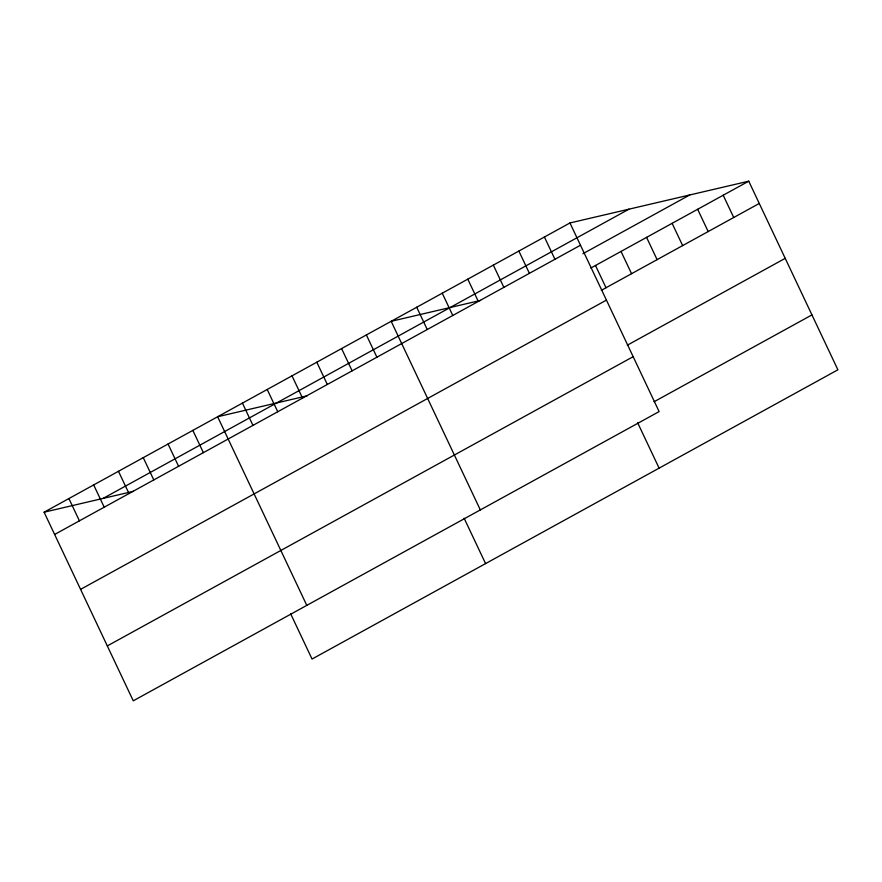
<?xml version="1.0" encoding="UTF-8"?>
<svg xmlns="http://www.w3.org/2000/svg" width="882" height="882" viewBox="0 0 882 882"><rect width="100%" height="100%" fill="white"/><g stroke="black" fill="none" stroke-linecap="round" stroke-linejoin="round"><path stroke-width="1.32" d="M569.959 222.959L659.119 411.585L133.259 700.815L44.1 512.199L569.959 222.959L748.741 181.185L837.9 369.801L312.041 659.041L290.608 613.696M103.095 498.407L628.954 209.177M54.629 534.47L580.488 245.229M582.936 253.718L689.746 194.966M590.841 268.029L748.741 181.185M601.37 290.299L759.27 203.455M80.582 589.363L606.43 300.123M627.322 345.193L785.212 258.349M107.306 645.922L633.166 356.681M654.058 401.751L811.947 314.907M480.558 300.409L391.167 321.302L480.326 509.917M307.024 395.864L217.634 416.745L306.793 605.372M44.1 512.199L133.491 491.307M723.196 195.231L733.725 217.501M697.651 209.288L708.18 231.558M672.117 223.333L682.646 245.604M646.572 237.379L657.101 259.65M621.027 251.425L631.556 273.696M595.493 265.482L606.022 287.752M637.675 422.798L659.108 468.144M544.414 237.004L554.943 259.275M518.87 251.061L529.398 273.332M493.336 265.107L503.865 287.378M467.791 279.153L478.32 301.423M442.246 293.199L452.775 315.469M416.712 307.256L427.241 329.526M464.141 518.241L485.574 563.587M366.372 334.94L376.901 357.21M341.588 348.566L352.116 370.837M316.792 362.204L327.321 384.475M292.008 375.842L302.537 398.113M267.213 389.48L277.742 411.751M242.429 403.107L252.947 425.389M192.838 430.383L203.367 452.653M168.054 444.021L178.583 466.291M143.259 457.659L153.788 479.929M118.475 471.286L129.004 493.556M93.679 484.924L104.208 507.194M68.895 498.562L79.413 520.832"/></g></svg>
